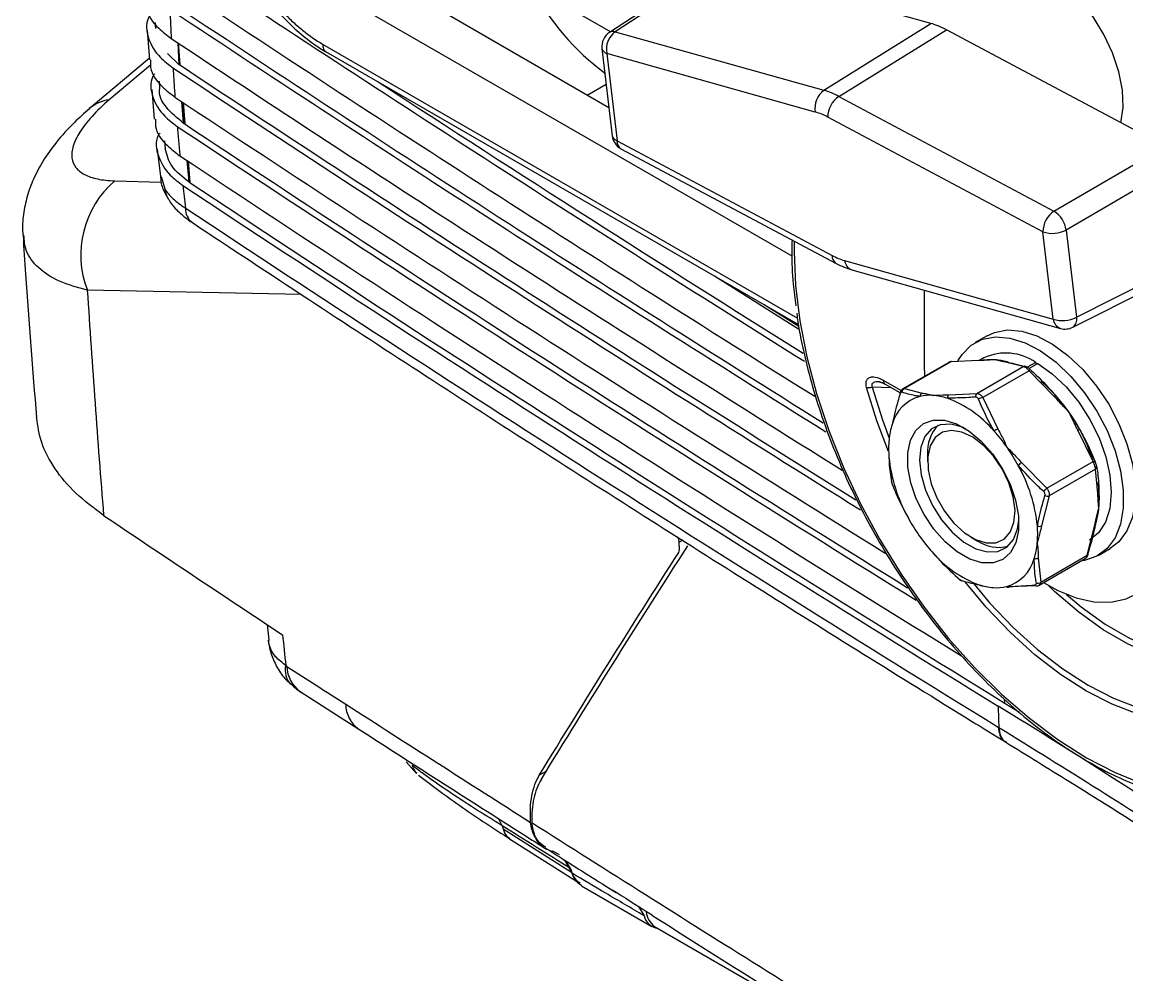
# Model space of a CAD drawing. Extents: x 14.8 to 109.8, y 1.6 to 86.6.
# Drawn here: x 15.156 to 19.086, y 65.73 to 69.121 of the extents above; entities that cross this region are included whole.
import ezdxf

# ---------------------------------------------------------------- set-up
doc = ezdxf.new("R2010")
doc.units = 0
doc.header["$MEASUREMENT"] = 0
doc.layers.add('OBJECT', color=7, linetype='CONTINUOUS')

msp = doc.modelspace()

# ---------------------------------------------------------------- linework, layer by layer
at = {"layer": 'OBJECT'}
for p, q in [((17.249, 69.086), (16.2366, 69.6704)), ((17.6349, 69.3277), (17.2666, 69.0863)), ((18.3885, 69.116), (17.6349, 69.3277)), ((17.6145, 69.3255), (17.2457, 69.0838)), ((16.2366, 69.2458), (17.8948, 68.2886)), ((17.2438, 68.8154), (16.6384, 69.1649)), ((15.6013, 69.0921), (15.6097, 68.9864)), ((18.0085, 68.8778), (18.3885, 69.116)), ((18.0616, 68.8561), (18.4444, 69.0931)), ((19.2218, 68.6784), (18.4444, 69.0931)), ((17.2666, 69.0863), (18.0085, 68.8778)), ((15.7099, 69.0474), (15.7144, 68.9703)), ((15.7112, 69.0465), (15.7158, 68.9694)), ((15.7115, 69.0463), (15.718, 68.9692)), ((16.2255, 69.0423), (17.9141, 68.0675)), ((16.2352, 69.0165), (17.9184, 68.0447)), ((17.219, 69.0266), (17.2555, 68.7161)), ((15.6092, 68.9926), (15.3951, 68.8123)), ((15.7144, 68.9703), (15.6738, 69.0093)), ((17.2362, 69.0091), (17.2727, 68.6986)), ((17.9781, 68.8007), (17.2362, 69.0091)), ((15.6136, 68.9672), (15.4663, 68.8445)), ((15.6437, 68.9099), (15.6455, 68.8828)), ((17.234, 68.899), (17.1665, 68.86)), ((15.6181, 68.8807), (15.6264, 68.7749)), ((18.0616, 68.8561), (18.827, 68.4478)), ((15.7238, 68.8384), (15.7299, 68.7614)), ((15.7252, 68.8375), (15.7313, 68.7604)), ((15.7293, 68.8349), (15.7355, 68.76)), ((18.7876, 68.3743), (18.0222, 68.7826)), ((15.6631, 68.6976), (15.6654, 68.6709)), ((17.2727, 68.6986), (18.0381, 68.2903)), ((15.6373, 68.6687), (15.6483, 68.5713)), ((17.2868, 68.6702), (18.0523, 68.2618)), ((18.827, 68.4478), (19.2218, 68.6784)), ((15.742, 68.6287), (15.7497, 68.5518)), ((15.7434, 68.6278), (15.7511, 68.5508)), ((15.7468, 68.6256), (15.7531, 68.5506)), ((19.2654, 68.6113), (18.8705, 68.3807)), ((15.4861, 68.5559), (15.6509, 68.5512)), ((15.6512, 68.5717), (15.6639, 68.5268)), ((18.8241, 68.0638), (18.7876, 68.3743)), ((18.8705, 68.3807), (18.907, 68.0702)), ((18.0822, 68.2722), (18.8241, 68.0638)), ((18.907, 68.0702), (19.3053, 68.2714)), ((18.1084, 68.2389), (18.8503, 68.0305)), ((18.8936, 68.0347), (19.2924, 68.2361)), ((16.1503, 68.1509), (15.3884, 68.1668)), ((18.366, 67.8811), (18.366, 68.1666)), ((17.7956, 68.1157), (17.9197, 68.0382)), ((18.5892, 68.0048), (18.5468, 67.9803)), ((18.4598, 67.9117), (18.2948, 67.8164)), ((18.5587, 67.9167), (18.4598, 67.9117)), ((18.5781, 67.9262), (18.5618, 67.9168)), ((18.6609, 67.9117), (18.643, 67.9153)), ((18.4527, 67.9099), (18.2891, 67.8155)), ((18.366, 67.8811), (18.3664, 67.8601)), ((18.5523, 67.7996), (18.7173, 67.8948)), ((18.7384, 67.88), (18.5734, 67.7848)), ((18.7173, 67.8948), (18.6542, 67.9105)), ((18.762, 67.9096), (18.7322, 67.8925)), ((18.8279, 67.7888), (18.7384, 67.88)), ((18.7691, 67.9056), (18.7386, 67.888)), ((18.762, 67.9096), (18.762, 67.9015)), ((18.2199, 67.8465), (18.2832, 67.81)), ((18.2262, 67.8328), (18.2792, 67.8022)), ((18.2491, 67.8195), (18.1806, 67.822)), ((18.2948, 67.8164), (18.3579, 67.8008)), ((18.4534, 67.7945), (18.5523, 67.7996)), ((18.5734, 67.7848), (18.6271, 67.6728)), ((18.966, 67.557), (18.9123, 67.669)), ((18.3773, 67.5814), (18.3773, 67.5569)), ((18.7115, 67.553), (18.8011, 67.4618)), ((18.8011, 67.4618), (18.966, 67.557)), ((18.9746, 67.5297), (18.8097, 67.4344)), ((18.9831, 67.4437), (18.9746, 67.5297)), ((18.8097, 67.4344), (18.7823, 67.3277)), ((18.9447, 67.2235), (18.972, 67.3301)), ((18.5329, 67.2875), (18.5541, 67.2753)), ((17.5066, 67.2771), (17.4938, 67.2698)), ((18.9843, 67.2225), (19.0267, 67.247)), ((18.7712, 67.2142), (18.7797, 67.1282)), ((18.7743, 67.1174), (18.9379, 67.2119)), ((18.7797, 67.1282), (18.9447, 67.2235)), ((18.5661, 67.1157), (18.584, 67.1121)), ((18.7609, 67.1153), (18.6683, 67.1106)), ((16.0285, 66.9768), (16.034, 66.9218)), ((16.1457, 66.7385), (16.354, 66.6046)), ((18.65, 66.6989), (18.7042, 66.6648)), ((18.6504, 66.7115), (18.6507, 66.6993)), ((18.6548, 66.5595), (18.6568, 66.5582)), ((16.5232, 66.4886), (16.5595, 66.4475)), ((16.997, 66.4422), (17.0225, 66.457)), ((16.8643, 66.2613), (16.851, 66.2868)), ((16.8643, 66.2613), (16.8674, 66.2495)), ((16.8674, 66.2495), (17.1112, 66.0963)), ((16.9702, 66.2478), (16.9697, 66.2475)), ((16.8907, 66.2148), (17.1319, 66.0614)), ((17.068, 66.158), (17.0439, 66.1706)), ((17.1128, 66.0918), (17.086, 66.1392)), ((17.1069, 66.1093), (17.0908, 66.1362)), ((17.1463, 66.0474), (17.3966, 65.9029)), ((17.2558, 66.0333), (17.2701, 66.0242)), ((17.3495, 65.9738), (17.3689, 65.9408)), ((17.3838, 65.952), (17.3976, 65.9436)), ((17.4065, 65.9029), (18.0785, 65.515))]:
    msp.add_line(p, q, dxfattribs=at)
at = {"layer": 'OBJECT', "flags": 128}
for points in [[(19.065, 68.762), (19.0728, 68.8167), (19.0704, 68.8781), (19.0579, 68.9436), (19.0358, 69.0107), (19.0049, 69.0768), (18.9665, 69.1394), (18.922, 69.1961), (18.8731, 69.2447), (18.8217, 69.2833), (18.7698, 69.3105)], [(17.9034, 68.3412), (17.9029, 68.3035), (17.9079, 68.183), (17.9228, 68.0578), (17.9476, 67.9293), (17.982, 67.7985), (18.0256, 67.6669), (18.078, 67.5356), (18.1388, 67.4059), (18.2073, 67.279), (18.2829, 67.1563), (18.3648, 67.0388), (18.4523, 66.9278), (18.5445, 66.8242), (18.6406, 66.729), (18.7395, 66.6433), (18.8404, 66.5678), (18.9423, 66.5032), (19.0442, 66.4501), (19.1451, 66.4092)], [(17.6197, 68.2172), (17.8674, 68.0614), (17.9182, 68.0296)], [(18.4854, 67.9148), (18.5, 67.938), (18.5326, 67.971), (18.5727, 67.9921), (18.6189, 68.0006), (18.6699, 67.9964), (18.724, 67.9794), (18.7794, 67.9503), (18.8344, 67.91), (18.8871, 67.8597), (18.936, 67.8012), (18.9793, 67.7362), (19.0158, 67.6669), (19.0443, 67.5955), (19.0638, 67.5243), (19.0737, 67.4556), (19.0737, 67.3915), (19.0638, 67.3342), (19.0443, 67.2855), (19.0158, 67.247), (18.9793, 67.2198), (18.936, 67.2049), (18.9225, 67.203)], [(18.5892, 68.0048), (18.6151, 68.0166), (18.6614, 68.0251), (18.7124, 68.0209), (18.7664, 68.0039), (18.8218, 67.9748), (18.8768, 67.9345), (18.9296, 67.8842), (18.9784, 67.8257), (19.0218, 67.7607), (19.0582, 67.6914), (19.0867, 67.62), (19.1062, 67.5488), (19.1161, 67.4801), (19.1161, 67.416), (19.1062, 67.3587), (19.0867, 67.31), (19.0582, 67.2715), (19.0267, 67.247)], [(18.7691, 67.9056), (18.8205, 67.8692), (18.8699, 67.8227), (18.9152, 67.7678), (18.9549, 67.7065), (18.9874, 67.6412), (19.0114, 67.5743), (19.026, 67.5086), (19.0307, 67.4463), (19.0253, 67.39), (19.01, 67.3417), (18.9854, 67.3033), (18.953, 67.2767)], [(18.2389, 67.5924), (18.1971, 67.7017), (18.1603, 67.8205)], [(18.1806, 67.822), (18.2167, 67.7054), (18.2408, 67.64)], [(18.8279, 67.7888), (18.8291, 67.7897), (18.8302, 67.7905), (18.8311, 67.7912), (18.8319, 67.7917), (18.8325, 67.7921), (18.8329, 67.7922), (18.8331, 67.7923), (18.8331, 67.7921)], [(18.4829, 67.2352), (18.4396, 67.2713), (18.3996, 67.3163), (18.3647, 67.3681), (18.3369, 67.4241), (18.3174, 67.4813), (18.3073, 67.537), (18.307, 67.5883), (18.3167, 67.6328), (18.3357, 67.668), (18.3631, 67.6924), (18.3976, 67.7046), (18.4374, 67.7041), (18.4806, 67.6909), (18.5249, 67.6656), (18.5682, 67.6295), (18.6083, 67.5844), (18.6431, 67.5327), (18.6709, 67.4767), (18.6904, 67.4195), (18.7005, 67.3638), (18.7008, 67.3125), (18.6912, 67.268), (18.6722, 67.2328), (18.6447, 67.2084), (18.6102, 67.1961), (18.5704, 67.1967), (18.5272, 67.2099), (18.4829, 67.2352)], [(18.5148, 67.6724), (18.5013, 67.6787), (18.4601, 67.69), (18.4226, 67.6881), (18.3911, 67.6731), (18.3674, 67.6459), (18.3529, 67.6081), (18.3484, 67.5617), (18.3541, 67.5097), (18.3698, 67.4548), (18.3945, 67.4005), (18.4268, 67.3497), (18.4648, 67.3056), (18.5064, 67.2705)], [(18.6429, 67.5307), (18.6121, 67.576), (18.5763, 67.6146), (18.5378, 67.6439), (18.499, 67.662), (18.4623, 67.668), (18.43, 67.6613), (18.4042, 67.6424), (18.3865, 67.6125), (18.378, 67.5734), (18.3793, 67.5277), (18.3901, 67.4782), (18.41, 67.428), (18.4376, 67.3802), (18.4711, 67.3379), (18.5086, 67.3038), (18.5475, 67.2798), (18.5856, 67.2677), (18.6203, 67.2681), (18.6496, 67.281), (18.6715, 67.3056), (18.6847, 67.3403), (18.6884, 67.383), (18.6823, 67.431), (18.6668, 67.4813), (18.6429, 67.5307)], [(18.9192, 67.6699), (18.9191, 67.6702), (18.9187, 67.6704), (18.9181, 67.6705), (18.9173, 67.6705), (18.9163, 67.6703), (18.9151, 67.67), (18.9138, 67.6695), (18.9123, 67.669)], [(18.966, 67.557), (18.9677, 67.5573), (18.9692, 67.5575), (18.9706, 67.5575), (18.9717, 67.5574), (18.9726, 67.5572), (18.9733, 67.5569), (18.9736, 67.5564), (18.9738, 67.5558)], [(18.2482, 67.4875), (18.2483, 67.487), (18.2489, 67.4854)], [(18.7899, 67.1264), (18.841, 67.0979), (18.9063, 67.0716), (18.9694, 67.0577), (19.0289, 67.0564), (19.0835, 67.0679), (19.1319, 67.0918), (19.1731, 67.1276), (19.2061, 67.1746), (19.2303, 67.2317), (19.245, 67.2976), (19.2499, 67.3708)], [(18.5064, 67.2705), (18.549, 67.2466), (18.5902, 67.2353), (18.6276, 67.2372), (18.6591, 67.2521), (18.6828, 67.2794), (18.6974, 67.3172), (18.7016, 67.3489)], [(18.485, 67.1426), (18.4848, 67.1425), (18.4848, 67.1425)], [(19.7243, 66.9177), (19.6876, 66.8413), (19.6418, 66.7754), (19.5874, 66.7209), (19.5251, 66.6783), (19.4558, 66.6483), (19.3802, 66.6312), (19.2992, 66.6272), (19.2139, 66.6363), (19.1252, 66.6584), (19.0343, 66.6933), (18.9423, 66.7405), (18.8503, 66.7995), (18.7594, 66.8696), (18.6708, 66.9498), (18.5854, 67.0392), (18.511, 67.1284)], [(18.5427, 67.1201), (18.5981, 67.0547), (18.6819, 66.9669), (18.7689, 66.8882), (18.8582, 66.8194), (18.9485, 66.7615), (19.0389, 66.7151), (19.1281, 66.6808), (19.2152, 66.6591), (19.299, 66.6501), (19.3785, 66.6541), (19.4528, 66.6709), (19.5209, 66.7004), (19.582, 66.7421), (19.6354, 66.7957), (19.6804, 66.8604), (19.7165, 66.9354)], [(19.6752, 66.9932), (19.668, 66.9828), (19.6188, 66.9268), (19.561, 66.8833), (19.4956, 66.853), (19.4234, 66.8362), (19.3456, 66.8333), (19.2634, 66.8443), (19.1779, 66.869), (19.0905, 66.9071), (19.0024, 66.958), (18.9149, 67.0209), (18.8294, 67.0949), (18.8077, 67.1157)], [(18.8705, 67.0846), (18.9239, 67.0399), (19.0095, 66.9783), (19.0958, 66.9285), (19.1814, 66.8912), (19.2651, 66.867), (19.3456, 66.8563), (19.4218, 66.8591), (19.4924, 66.8755), (19.5565, 66.9052), (19.6131, 66.9478), (19.6613, 67.0027), (19.6621, 67.0038)], [(18.6289, 66.6121), (18.6289, 66.6121), (18.6309, 66.6109)]]:
    msp.add_lwpolyline(points, dxfattribs=at)
at = {"layer": 'OBJECT'}
for centre, radius, start, end in [((70.2865, 151.5872), 98.6987, 236.405432, 237.969655), ((70.4348, 151.7148), 98.9718, 236.40935, 237.991824), ((17.7238, 69.6209), 0.8414, 206.3789, 234.2359), ((70.4501, 151.6126), 98.9575, 236.411701, 237.996891), ((70.3176, 151.4298), 98.7539, 236.409756, 238.020537), ((18.3108, 68.8465), 0.2805, 61.5689, 73.923), ((70.4767, 151.5732), 99.0452, 236.414707, 238.056414), ((17.2786, 69.0336), 0.06, 123.2454, 186.7019), ((17.3121, 69.0238), 0.0773, 126.0529, 190.926), ((17.2588, 69.0623), 0.0252, 72.1094, 121.4188), ((17.2424, 69.0324), 0.024, 193.8271, 255.094), ((70.3681, 151.3002), 98.8413, 236.415948, 238.101491), ((70.4969, 151.4777), 99.0383, 236.417953, 238.073395), ((70.7782, 152.3363), 99.5729, 236.915298, 237.947173), ((18.054, 68.8153), 0.0773, 126.0532, 190.9257), ((17.9348, 68.6219), 0.2663, 61.5681, 73.9236), ((18.112, 68.7818), 0.0898, 124.1832, 179.4977), ((15.4859, 68.7056), 0.1403, 98.0386, 130.226), ((70.5379, 151.4595), 99.1508, 236.421939, 238.157159), ((17.9168, 68.5878), 0.2215, 61.5689, 73.923), ((70.5807, 151.4206), 99.2246, 236.426306, 238.229283), ((70.5697, 151.3808), 99.1634, 236.426163, 238.193903), ((17.3151, 68.7231), 0.06, 186.7019, 241.9195), ((17.2789, 68.7219), 0.024, 193.8282, 255.0932), ((17.3031, 68.696), 0.0306, 175.189, 237.8152), ((70.6422, 151.4101), 99.3319, 236.431274, 238.334904), ((15.7122, 68.2923), 0.3472, 130.6271, 201.1891), ((70.7024, 151.3741), 99.3949, 236.436643, 238.419707), ((70.6945, 151.385), 99.4216, 236.436602, 238.419704), ((15.7992, 68.457), 0.0622, 177.7453, 233.489), ((70.6973, 151.3086), 99.4214, 236.4406, 238.418286), ((18.8774, 68.3735), 0.0898, 124.1831, 179.4976), ((18.7729, 68.365), 0.0989, 9.1767, 56.8699), ((18.8214, 68.4757), 0.1069, 251.5725, 297.3497), ((18.0686, 68.2877), 0.0306, 175.1893, 237.815), ((18.1435, 68.485), 0.2215, 241.5685, 253.9234), ((18.1226, 68.2771), 0.0407, 186.8909, 249.5433), ((18.8579, 68.1652), 0.1069, 251.5726, 297.3498), ((18.8744, 68.0623), 0.0336, 304.8959, 13.6893), ((18.8646, 68.0687), 0.0407, 186.8912, 249.5427), ((18.8665, 68.0883), 0.06, 254.308, 296.7913), ((18.4633, 67.9074), 0.00555, 94.6654, 129.8893), ((18.6063, 67.7544), 0.1649, 74.8492, 102.9888), ((18.6555, 67.7568), 0.1862, 55.1319, 114.5848), ((18.6024, 67.7249), 0.1945, 78.1864, 86.1024), ((18.6593, 67.901), 0.0108, 81.2495, 117.9732), ((18.6591, 67.901), 0.0107, 45.891, 80.4244), ((18.7225, 67.8834), 0.0125, 71.984, 114.6793), ((18.7216, 67.8972), 0.024, 314.3396, 329.0628), ((18.2347, 67.8449), 0.0148, 173.7678, 234.9197), ((18.3778, 67.3767), 0.616, 17.029, 48.9915), ((18.1663, 67.8787), 0.0585, 264.1659, 284.19), ((18.2828, 67.7999), 0.00439, 167.7436, 217.9247), ((18.3017, 67.8019), 0.0161, 115.3688, 173.9024), ((18.3658, 67.7869), 0.016, 119.7141, 174.0693), ((18.4631, 67.7822), 0.0157, 128.1353, 179.8881), ((18.5642, 67.7883), 0.0164, 136.3781, 186.4612), ((18.3872, 67.6529), 0.1407, 105.3627, 165.0129), ((18.3854, 67.6402), 0.1525, 85.8526, 103.4599), ((18.3813, 67.5837), 0.2093, 71.5805, 85.8338), ((18.3059, 67.4032), 0.4046, 40.4342, 69.536), ((18.5842, 67.7364), 0.0496, 102.5363, 120.9757), ((18.3829, 67.3851), 0.6069, 35.114, 42.116), ((18.3509, 67.3621), 0.6463, 28.4383, 35.1524), ((18.4914, 67.6121), 0.2522, 162.1871, 174.7709), ((18.5082, 67.593), 0.1313, 134.8926, 185.0578), ((18.6548, 67.607), 0.0714, 112.7749, 124.9144), ((18.1637, 67.2586), 0.6069, 35.114, 42.116), ((18.5892, 67.6027), 0.3504, 174.6908, 184.7927), ((18.1317, 67.2356), 0.6463, 28.4383, 35.1524), ((18.7936, 67.6287), 0.5564, 185.707, 209.1798), ((18.8543, 67.3725), 0.2302, 128.3401, 132.0933), ((18.2142, 67.272), 0.5564, 5.7071, 29.1798), ((18.9682, 67.5382), 0.0107, 306.7069, 9.1358), ((18.6763, 67.4272), 0.3124, 343.4411, 10.2096), ((18.4959, 67.7262), 0.4038, 316.8349, 319.0866), ((18.9789, 67.4512), 0.0086, 299.4591, 18.634), ((18.6379, 67.4246), 0.3504, 354.6908, 4.7926), ((18.8049, 67.4592), 0.0253, 246.4827, 280.8773), ((68.9307, 146.7904), 95.7544, 236.043753, 236.501994), ((18.7356, 67.4152), 0.2522, 342.1875, 354.7705), ((18.8761, 67.6652), 0.6463, 208.4383, 215.1524), ((18.4187, 67.2981), 0.3504, 354.6908, 4.7926), ((18.7745, 67.3482), 0.0219, 252.1891, 290.7774), ((18.9704, 67.3357), 0.0058, 286.1729, 23.8121), ((18.8441, 67.6422), 0.6069, 215.114, 222.1159), ((18.6295, 67.3828), 0.1313, 234.936, 285.1027), ((18.5164, 67.2887), 0.2522, 342.1875, 354.7705), ((18.7019, 67.4976), 0.4046, 220.4342, 249.536), ((18.6206, 67.2479), 0.1407, 285.3626, 345.0129), ((18.7606, 67.2308), 0.0197, 258.1826, 302.5972), ((18.944, 67.2283), 0.00485, 278.379, 338.4256), ((18.9442, 67.2274), 0.00438, 347.3182, 37.9545), ((18.5045, 67.1434), 0.012, 223.8205, 251.7182), ((18.7678, 67.1427), 0.0188, 259.3045, 309.3935), ((18.6266, 67.3171), 0.2093, 251.5802, 265.834), ((18.5679, 67.1263), 0.0107, 225.901, 260.4177), ((18.6224, 67.2606), 0.1525, 265.8525, 283.46), ((18.664, 67.1172), 0.00787, 219.2289, 303.153), ((18.7642, 67.1217), 0.00726, 211.136, 269.9048), ((16.1654, 66.8142), 0.0732, 166.4344, 222.5897), ((16.2096, 66.8292), 0.111, 180.6357, 234.8746), ((16.418, 66.6945), 0.1104, 180.4554, 234.4307), ((17.4465, 65.9606), 0.0701, 185.3231, 235.2844), ((17.4255, 65.9536), 0.058, 192.6758, 263.1849)]:
    msp.add_arc(centre, radius, start, end, dxfattribs=at)
msp.add_ellipse((30.4203, 58.847), major_axis=(-12.7671, 15.7646), ratio=0.393985, start_param=0.807593, end_param=0.808467, dxfattribs=at)
for points, knots in [([(15.9719, 69.9823), (15.9595, 69.9737), (15.9323, 69.9549), (15.8991, 69.9144), (15.8716, 69.8641), (15.8529, 69.8058), (15.8428, 69.7405), (15.8422, 69.6691), (15.8507, 69.5939), (15.8684, 69.5163), (15.8944, 69.4384), (15.9284, 69.3616), (15.9693, 69.2875), (16.0166, 69.2176), (16.0691, 69.1532), (16.1261, 69.0957), (16.1811, 69.051), (16.2196, 69.0254), (16.2364, 69.0158), (16.2378, 69.015)], [0, 0, 0, 0, 0.050295, 0.109735, 0.17046, 0.232192, 0.296337, 0.360946, 0.426529, 0.491248, 0.556364, 0.621104, 0.685643, 0.750552, 0.815225, 0.880459, 0.945563, 0.995333, 1, 1, 1, 1]), ([(16.2265, 69.8862), (16.2024, 69.9001), (16.1782, 69.9113), (16.1314, 69.9275), (16.1086, 69.9326), (16.0754, 69.9359), (16.0644, 69.9363), (16.0432, 69.9354), (16.033, 69.9342), (16.0033, 69.9284), (15.9848, 69.9216), (15.9507, 69.9019), (15.9356, 69.8893), (15.9157, 69.8665), (15.9095, 69.8583), (15.8982, 69.8404), (15.893, 69.8307), (15.8792, 69.8004), (15.8723, 69.7781), (15.8652, 69.7416), (15.8634, 69.7288), (15.861, 69.7025), (15.8604, 69.6891), (15.8604, 69.6478), (15.8626, 69.6191), (15.8696, 69.5742), (15.8725, 69.5589), (15.8795, 69.5285), (15.8875, 69.498), (15.8976, 69.4672), (15.9089, 69.4363), (15.9151, 69.4207), (15.9351, 69.3745), (15.9502, 69.3445), (15.9755, 69.3007), (15.9843, 69.2863), (16.0029, 69.2579), (16.0126, 69.244), (16.0424, 69.2038), (16.0634, 69.1787), (16.0966, 69.1436), (16.108, 69.1323), (16.131, 69.111), (16.1426, 69.101), (16.1776, 69.0727), (16.2014, 69.0563), (16.2255, 69.0423)], [0, 0, 0, 0, 0.0625, 0.0625, 0.125, 0.125, 0.15625, 0.15625, 0.1875, 0.1875, 0.25, 0.25, 0.3125, 0.3125, 0.34375, 0.34375, 0.375, 0.375, 0.4375, 0.4375, 0.46875, 0.46875, 0.5, 0.5, 0.5625, 0.5625, 0.59375, 0.59375, 0.625, 0.65625, 0.65625, 0.6875, 0.6875, 0.75, 0.75, 0.78125, 0.78125, 0.8125, 0.8125, 0.875, 0.875, 0.90625, 0.90625, 0.9375, 0.9375, 1, 1, 1, 1]), ([(15.6003, 69.1976), (15.5996, 69.1874), (15.5974, 69.1529), (15.6309, 69.1051), (15.6716, 69.074), (15.687, 69.0622)], [0, 0, 0, 0, 0.206728, 0.69878, 1, 1, 1, 1]), ([(15.6129, 69.1471), (15.6104, 69.1432), (15.5934, 69.1167), (15.6022, 69.062), (15.6358, 69.001), (15.6773, 68.9699), (15.6931, 68.958)], [0, 0, 0, 0, 0.060299, 0.419665, 0.779347, 1, 1, 1, 1]), ([(15.682, 69.1663), (15.6828, 69.1489), (15.6843, 69.1143), (15.6861, 69.0796), (15.687, 69.0622)], [0, 0, 0, 0, 0.500021, 1, 1, 1, 1]), ([(15.6299, 69.1195), (15.63, 69.1141), (15.6303, 69.107), (15.6308, 69.1), (15.631, 69.0984)], [0, 0, 0, 0, 0.7750782, 1, 1, 1, 1]), ([(16.2255, 69.0423), (16.2262, 69.0366), (16.2276, 69.0251), (16.2332, 69.0161), (16.2378, 69.0151), (16.238, 69.015)], [0, 0, 0, 0, 0.488955, 0.977909, 1, 1, 1, 1]), ([(15.6135, 68.9866), (15.6129, 68.9773), (15.6108, 68.9436), (15.6441, 68.8966), (15.6848, 68.8655), (15.7003, 68.8536)], [0, 0, 0, 0, 0.192669, 0.692562, 1, 1, 1, 1]), ([(15.6273, 68.9366), (15.6252, 68.9333), (15.6086, 68.9073), (15.6176, 68.8532), (15.6511, 68.7922), (15.6927, 68.761), (15.7086, 68.7491)], [0, 0, 0, 0, 0.05242, 0.414253, 0.776541, 1, 1, 1, 1]), ([(15.6931, 68.958), (15.6943, 68.9406), (15.6965, 68.9059), (15.699, 68.8711), (15.7003, 68.8537)], [0, 0, 0, 0, 0.500007, 1, 1, 1, 1]), ([(15.7299, 68.7614), (15.7083, 68.7793), (15.6652, 68.8151), (15.641, 68.8603), (15.6458, 68.8824), (15.6458, 68.8828)], [0, 0, 0, 0, 0.495658, 0.9906, 1, 1, 1, 1]), ([(15.4663, 68.8445), (15.443, 68.8242), (15.4227, 68.8044), (15.3964, 68.7755), (15.3884, 68.766), (15.3739, 68.7473), (15.3676, 68.7383), (15.3509, 68.712), (15.3431, 68.6955), (15.336, 68.6725), (15.3345, 68.665), (15.3329, 68.6508), (15.333, 68.644), (15.3354, 68.6249), (15.3401, 68.6136), (15.3514, 68.5988), (15.3558, 68.5942), (15.3662, 68.5858), (15.3722, 68.5819), (15.3918, 68.5715), (15.4074, 68.5662), (15.4433, 68.5587), (15.4635, 68.5565), (15.4861, 68.5559)], [0, 0, 0, 0, 0.125, 0.125, 0.1875, 0.1875, 0.25, 0.25, 0.375, 0.375, 0.4375, 0.4375, 0.5, 0.5, 0.625, 0.625, 0.6875, 0.6875, 0.75, 0.75, 0.875, 0.875, 1, 1, 1, 1]), ([(15.3957, 68.8122), (15.3772, 68.7958), (15.3342, 68.7577), (15.2794, 68.6968), (15.2314, 68.63), (15.197, 68.5656), (15.1732, 68.5019), (15.1605, 68.4372), (15.1561, 68.3899), (15.1595, 68.365), (15.1599, 68.362)], [0, 0, 0, 0, 0.135082, 0.314978, 0.476262, 0.618902, 0.74608, 0.865952, 0.983751, 1, 1, 1, 1]), ([(15.631, 68.7751), (15.6305, 68.7666), (15.6286, 68.7337), (15.6616, 68.6875), (15.7024, 68.6563), (15.7179, 68.6444)], [0, 0, 0, 0, 0.17909, 0.686187, 1, 1, 1, 1]), ([(15.7086, 68.7491), (15.7101, 68.7317), (15.713, 68.6968), (15.7163, 68.6618), (15.7179, 68.6444)], [0, 0, 0, 0, 0.499993, 1, 1, 1, 1]), ([(15.646, 68.7254), (15.6442, 68.7227), (15.6281, 68.6972), (15.6374, 68.6437), (15.6707, 68.5827), (15.7124, 68.5514), (15.7284, 68.5395)], [0, 0, 0, 0, 0.04435, 0.408562, 0.773391, 1, 1, 1, 1]), ([(15.7497, 68.5518), (15.7267, 68.5697), (15.6811, 68.6054), (15.6708, 68.6493), (15.6656, 68.6711)], [0, 0, 0, 0, 0.503783, 1, 1, 1, 1]), ([(15.6487, 68.5716), (15.6491, 68.5651), (15.6504, 68.5439), (15.6596, 68.5188), (15.6701, 68.5028), (15.6727, 68.4987)], [0, 0, 0, 0, 0.247639, 0.811449, 1, 1, 1, 1]), ([(15.6639, 68.5268), (15.6716, 68.5149), (15.6817, 68.5031), (15.7061, 68.4806), (15.7205, 68.4698), (15.7371, 68.4594)], [0, 0, 0, 0, 0.5, 0.5, 1, 1, 1, 1]), ([(15.6639, 68.5268), (15.6658, 68.5155), (15.6681, 68.5016), (15.6769, 68.4913), (15.6785, 68.4894)], [0, 0, 0, 0, 0.810285, 1, 1, 1, 1]), ([(15.7284, 68.5395), (15.7298, 68.5261), (15.7326, 68.4995), (15.7356, 68.4728), (15.7371, 68.4594)], [0, 0, 0, 0, 0.499985, 1, 1, 1, 1]), ([(15.6783, 68.4892), (15.68, 68.4862), (15.6892, 68.4696), (15.7147, 68.4438), (15.7417, 68.4203), (15.7597, 68.4088), (15.7624, 68.4071)], [0, 0, 0, 0, 0.089887, 0.483183, 0.923113, 1, 1, 1, 1]), ([(15.7622, 68.407), (15.8996, 68.3161), (16.2982, 68.0525), (16.965, 67.6198), (17.7515, 67.1196), (18.3169, 66.7672), (18.6144, 66.5841), (18.6545, 66.5594)], [0, 0, 0, 0, 0.145345, 0.421469, 0.697594, 0.959188, 1, 1, 1, 1]), ([(15.1598, 68.3614), (15.1627, 68.3153), (15.1764, 68.0977), (15.1938, 67.8833), (15.2076, 67.7142)], [0, 0, 0, 0, 0.211684, 1, 1, 1, 1]), ([(15.3884, 68.1668), (15.3538, 68.1763), (15.2835, 68.1957), (15.2116, 68.2447), (15.1674, 68.2999), (15.1643, 68.3439), (15.163, 68.3623)], [0, 0, 0, 0, 0.26421, 0.536346, 0.805789, 1, 1, 1, 1]), ([(17.8955, 68.3455), (17.8949, 68.3314), (17.8929, 68.2807), (17.897, 68.2024), (17.9055, 68.1368), (17.9088, 68.1112)], [0, 0, 0, 0, 0.189031, 0.682741, 1, 1, 1, 1]), ([(18.0523, 68.2618), (18.0615, 68.2571), (18.0801, 68.2478), (18.099, 68.2419), (18.1084, 68.2389)], [0, 0, 0, 0, 0.500045, 1, 1, 1, 1]), ([(17.912, 68.085), (17.9126, 68.0796), (17.9178, 68.0344), (17.9361, 67.9467), (17.967, 67.8228), (18.007, 67.6978), (18.0546, 67.5731), (18.1098, 67.4495), (18.172, 67.3281), (18.2408, 67.2099), (18.3155, 67.0959), (18.3955, 66.987), (18.4802, 66.8841), (18.569, 66.788), (18.661, 66.6996), (18.7556, 66.6195), (18.8519, 66.5486), (18.9494, 66.4872), (19.047, 66.4361), (19.1442, 66.3956), (19.2399, 66.3666), (19.3228, 66.3495), (19.3723, 66.347), (19.3917, 66.3461)], [0, 0, 0, 0, 0.006969, 0.057529, 0.108069, 0.15859, 0.209095, 0.259588, 0.310073, 0.360555, 0.411039, 0.461529, 0.512028, 0.562543, 0.613079, 0.663639, 0.714226, 0.764843, 0.815486, 0.866146, 0.916795, 0.967391, 1, 1, 1, 1]), ([(18.4598, 67.9117), (18.4575, 67.9116), (18.4548, 67.9114), (18.4531, 67.91), (18.4528, 67.9097)], [0, 0, 0, 0, 0.816405, 1, 1, 1, 1]), ([(18.4629, 67.9125), (18.4606, 67.9125), (18.457, 67.9123), (18.454, 67.9104), (18.4529, 67.9096)], [0, 0, 0, 0, 0.640496, 1, 1, 1, 1]), ([(18.6157, 67.9189), (18.6155, 67.9189), (18.6038, 67.9183), (18.5844, 67.9172), (18.5661, 67.9169), (18.5587, 67.9167)], [0, 0, 0, 0, 0.010036, 0.599892, 1, 1, 1, 1]), ([(18.6542, 67.9105), (18.6488, 67.9115), (18.6353, 67.9139), (18.6232, 67.917), (18.6158, 67.9189), (18.6157, 67.9189)], [0, 0, 0, 0, 0.400105, 0.989961, 1, 1, 1, 1]), ([(18.6666, 67.9087), (18.6721, 67.9078), (18.6919, 67.9044), (18.7081, 67.8992), (18.7198, 67.8955)], [0, 0, 0, 0, 0.282435, 1, 1, 1, 1]), ([(18.7384, 67.88), (18.7363, 67.8822), (18.7321, 67.8866), (18.7256, 67.8915), (18.7206, 67.894), (18.7181, 67.8946), (18.7173, 67.8948)], [0, 0, 0, 0, 0.286983, 0.578773, 0.858874, 1, 1, 1, 1]), ([(18.7422, 67.8848), (18.7411, 67.8858), (18.7379, 67.8887), (18.7327, 67.8927), (18.7285, 67.8943), (18.7263, 67.8951)], [0, 0, 0, 0, 0.214795, 0.60628, 1, 1, 1, 1]), ([(18.742, 67.8848), (18.7494, 67.878), (18.7814, 67.8488), (18.8106, 67.8167), (18.8331, 67.7921)], [0, 0, 0, 0, 0.230777, 1, 1, 1, 1]), ([(18.1603, 67.8205), (18.1596, 67.8238), (18.1578, 67.8318), (18.1589, 67.8429), (18.1643, 67.8524), (18.1749, 67.8584), (18.1937, 67.859), (18.21, 67.8513), (18.2199, 67.8465)], [0, 0, 0, 0, 0.083132, 0.202862, 0.321967, 0.474086, 0.679174, 1, 1, 1, 1]), ([(18.2062, 67.8401), (18.2022, 67.8403), (18.1943, 67.8406), (18.1858, 67.8384), (18.1814, 67.8353), (18.1794, 67.8327), (18.1785, 67.83), (18.1786, 67.8262), (18.1798, 67.8236), (18.1806, 67.822)], [0, 0, 0, 0, 0.284525, 0.548724, 0.662007, 0.726326, 0.818297, 0.88585, 1, 1, 1, 1]), ([(18.2054, 67.8404), (18.2065, 67.8403), (18.2095, 67.8401), (18.2175, 67.8377), (18.2239, 67.8337), (18.2263, 67.8323)], [0, 0, 0, 0, 0.2824644, 0.7388915, 1, 1, 1, 1]), ([(18.2793, 67.7972), (18.2767, 67.7887), (18.2654, 67.7521), (18.2574, 67.7166), (18.2513, 67.6893)], [0, 0, 0, 0, 0.230777, 1, 1, 1, 1]), ([(18.289, 67.8154), (18.2873, 67.8142), (18.284, 67.8117), (18.2806, 67.8067), (18.2793, 67.8027), (18.2787, 67.8008)], [0, 0, 0, 0, 0.325289, 0.673778, 1, 1, 1, 1]), ([(18.2857, 67.8036), (18.2854, 67.8037), (18.2844, 67.8039), (18.2827, 67.8032), (18.2807, 67.8009), (18.2798, 67.7984), (18.2793, 67.7972)], [0, 0, 0, 0, 0.142526, 0.4219, 0.711623, 1, 1, 1, 1]), ([(18.3499, 67.7886), (18.3444, 67.7895), (18.3205, 67.7933), (18.3008, 67.7991), (18.2857, 67.8036)], [0, 0, 0, 0, 0.230783, 1, 1, 1, 1]), ([(18.2891, 67.8152), (18.2902, 67.8158), (18.292, 67.8168), (18.294, 67.8165), (18.2948, 67.8164)], [0, 0, 0, 0, 0.606261, 1, 1, 1, 1]), ([(18.3579, 67.8008), (18.3633, 67.7998), (18.3768, 67.7974), (18.389, 67.7942), (18.3963, 67.7924), (18.3965, 67.7924)], [0, 0, 0, 0, 0.4001072, 0.9899635, 1, 1, 1, 1]), ([(18.3965, 67.7924), (18.3967, 67.7924), (18.4083, 67.793), (18.4278, 67.794), (18.446, 67.7944), (18.4534, 67.7945)], [0, 0, 0, 0, 0.0100396, 0.5998959, 1, 1, 1, 1]), ([(18.5523, 67.7996), (18.5546, 67.7994), (18.5592, 67.7989), (18.5658, 67.7948), (18.5705, 67.7898), (18.5727, 67.7861), (18.5734, 67.7848)], [0, 0, 0, 0, 0.286989, 0.578774, 0.858873, 1, 1, 1, 1]), ([(18.5479, 67.7864), (18.5398, 67.7859), (18.5047, 67.7833), (18.4723, 67.7827), (18.4474, 67.7822)], [0, 0, 0, 0, 0.230777, 1, 1, 1, 1]), ([(18.5587, 67.7789), (18.5584, 67.7796), (18.5574, 67.7815), (18.5552, 67.7842), (18.5517, 67.7863), (18.5492, 67.7864), (18.5479, 67.7864)], [0, 0, 0, 0, 0.1425394, 0.421897, 0.7116308, 1, 1, 1, 1]), ([(18.6139, 67.6656), (18.6091, 67.6741), (18.5882, 67.7111), (18.5715, 67.7494), (18.5587, 67.7789)], [0, 0, 0, 0, 0.230785, 1, 1, 1, 1]), ([(18.8793, 67.7342), (18.8792, 67.7344), (18.8686, 67.7451), (18.851, 67.7628), (18.8346, 67.7813), (18.8279, 67.7888)], [0, 0, 0, 0, 0.010035, 0.599894, 1, 1, 1, 1]), ([(18.9123, 67.669), (18.9077, 67.6776), (18.896, 67.6989), (18.8857, 67.7208), (18.8794, 67.734), (18.8793, 67.7342)], [0, 0, 0, 0, 0.400106, 0.989961, 1, 1, 1, 1]), ([(15.4462, 67.3655), (15.4118, 67.3912), (15.343, 67.4424), (15.2701, 67.5305), (15.2215, 67.6217), (15.2123, 67.6842), (15.2079, 67.7143)], [0, 0, 0, 0, 0.25433, 0.508657, 0.762984, 1, 1, 1, 1]), ([(18.6271, 67.6728), (18.6318, 67.6642), (18.6434, 67.643), (18.6537, 67.621), (18.66, 67.6079), (18.6601, 67.6076)], [0, 0, 0, 0, 0.4001048, 0.9899638, 1, 1, 1, 1]), ([(18.9192, 67.6699), (18.924, 67.6613), (18.9447, 67.6241), (18.9611, 67.5855), (18.9738, 67.5558)], [0, 0, 0, 0, 0.2307835, 1, 1, 1, 1]), ([(18.6601, 67.6076), (18.6603, 67.6075), (18.6708, 67.5968), (18.6885, 67.579), (18.7049, 67.5605), (18.7115, 67.553)], [0, 0, 0, 0, 0.0100399, 0.5998958, 1, 1, 1, 1]), ([(18.24, 67.5734), (18.2401, 67.5663), (18.2409, 67.5353), (18.2454, 67.5071), (18.2489, 67.4854)], [0, 0, 0, 0, 0.230785, 1, 1, 1, 1]), ([(18.7904, 67.45), (18.7831, 67.4568), (18.7514, 67.4863), (18.7223, 67.5185), (18.7, 67.5433)], [0, 0, 0, 0, 0.230777, 1, 1, 1, 1]), ([(18.9746, 67.5297), (18.9744, 67.5319), (18.974, 67.5366), (18.9716, 67.5449), (18.9687, 67.5519), (18.9667, 67.5557), (18.966, 67.557)], [0, 0, 0, 0, 0.286985, 0.578771, 0.85887, 1, 1, 1, 1]), ([(18.9787, 67.5399), (18.9785, 67.5411), (18.978, 67.544), (18.9762, 67.5496), (18.9745, 67.5546), (18.9735, 67.5568), (18.9733, 67.5571)], [0, 0, 0, 0, 0.229519, 0.583528, 0.942959, 1, 1, 1, 1]), ([(18.9781, 67.5419), (18.9793, 67.5355), (18.9843, 67.5078), (18.9859, 67.4773), (18.9871, 67.4539)], [0, 0, 0, 0, 0.230778, 1, 1, 1, 1]), ([(18.2482, 67.4875), (18.2483, 67.4874), (18.2485, 67.4853), (18.2498, 67.4811), (18.2516, 67.4753), (18.2529, 67.4722), (18.2534, 67.4711)], [0, 0, 0, 0, 0.029018, 0.444034, 0.79479, 1, 1, 1, 1]), ([(18.2489, 67.4854), (18.249, 67.4849), (18.2493, 67.4834), (18.2502, 67.4802), (18.2516, 67.4758), (18.2527, 67.4729), (18.2533, 67.4715)], [0, 0, 0, 0, 0.142533, 0.421896, 0.711618, 1, 1, 1, 1]), ([(18.2533, 67.4715), (18.2569, 67.4626), (18.2727, 67.4239), (18.2926, 67.3864), (18.3078, 67.3575)], [0, 0, 0, 0, 0.230777, 1, 1, 1, 1]), ([(18.7948, 67.4361), (18.795, 67.4367), (18.7955, 67.4387), (18.7952, 67.4423), (18.7936, 67.4466), (18.7915, 67.4489), (18.7904, 67.45)], [0, 0, 0, 0, 0.1425309, 0.4218945, 0.7116174, 1, 1, 1, 1]), ([(18.8011, 67.4618), (18.8029, 67.4594), (18.8067, 67.4546), (18.8097, 67.4462), (18.8104, 67.4393), (18.8099, 67.4357), (18.8097, 67.4344)], [0, 0, 0, 0, 0.286986, 0.578771, 0.858873, 1, 1, 1, 1]), ([(18.9868, 67.3922), (18.9868, 67.3924), (18.9857, 67.4025), (18.9839, 67.4192), (18.9834, 67.4366), (18.9831, 67.4437)], [0, 0, 0, 0, 0.010037, 0.599895, 1, 1, 1, 1]), ([(18.7679, 67.3274), (18.7695, 67.3355), (18.7764, 67.3709), (18.7868, 67.4077), (18.7948, 67.4361)], [0, 0, 0, 0, 0.230784, 1, 1, 1, 1]), ([(18.972, 67.3301), (18.9738, 67.3383), (18.978, 67.3586), (18.9835, 67.3795), (18.9867, 67.392), (18.9868, 67.3922)], [0, 0, 0, 0, 0.400106, 0.989964, 1, 1, 1, 1]), ([(18.7823, 67.3277), (18.7806, 67.3196), (18.7763, 67.2993), (18.7709, 67.2784), (18.7676, 67.2659), (18.7676, 67.2657)], [0, 0, 0, 0, 0.400104, 0.989962, 1, 1, 1, 1]), ([(18.9736, 67.3279), (18.9726, 67.3232), (18.966, 67.2913), (18.9561, 67.2583), (18.9477, 67.2301)], [0, 0, 0, 0, 0.149559, 1, 1, 1, 1]), ([(17.4938, 67.2698), (17.4935, 67.2726), (17.4928, 67.2782), (17.4905, 67.2851), (17.4885, 67.2884), (17.4882, 67.2888)], [0, 0, 0, 0, 0.467902, 0.935831, 1, 1, 1, 1]), ([(17.4947, 67.2438), (17.4945, 67.2481), (17.4944, 67.2525), (17.4941, 67.2611), (17.494, 67.2654), (17.4938, 67.2698)], [0, 0, 0, 0, 0.5, 0.5, 1, 1, 1, 1]), ([(18.7676, 67.2657), (18.7676, 67.2655), (18.7686, 67.2554), (18.7704, 67.2387), (18.771, 67.2213), (18.7712, 67.2142)], [0, 0, 0, 0, 0.0100371, 0.5998949, 1, 1, 1, 1]), ([(18.3939, 67.2352), (18.4005, 67.2277), (18.429, 67.1951), (18.4607, 67.1654), (18.485, 67.1426)], [0, 0, 0, 0, 0.230785, 1, 1, 1, 1]), ([(18.7644, 67.1243), (18.7633, 67.1306), (18.7587, 67.1581), (18.7575, 67.1883), (18.7565, 67.2115)], [0, 0, 0, 0, 0.230777, 1, 1, 1, 1]), ([(18.9378, 67.2121), (18.9389, 67.2128), (18.9414, 67.2144), (18.9435, 67.2188), (18.9444, 67.2223), (18.9447, 67.2235)], [0, 0, 0, 0, 0.35043, 0.782368, 1, 1, 1, 1]), ([(18.938, 67.2119), (18.9396, 67.2131), (18.9429, 67.2154), (18.9464, 67.2205), (18.9477, 67.2245), (18.9483, 67.2265)], [0, 0, 0, 0, 0.311281, 0.66411, 1, 1, 1, 1]), ([(18.4848, 67.1425), (18.4849, 67.1424), (18.4858, 67.1415), (18.4867, 67.1408), (18.4875, 67.1402)], [0, 0, 0, 0, 0.1458075, 1, 1, 1, 1]), ([(18.485, 67.1426), (18.4856, 67.1421), (18.4873, 67.1406), (18.4902, 67.1383), (18.4935, 67.1361), (18.495, 67.1354), (18.4958, 67.1351)], [0, 0, 0, 0, 0.142539, 0.421897, 0.71163, 1, 1, 1, 1]), ([(18.4875, 67.1402), (18.4887, 67.1392), (18.492, 67.1365), (18.4961, 67.1337), (18.4996, 67.1326), (18.5007, 67.1322)], [0, 0, 0, 0, 0.256231, 0.747968, 1, 1, 1, 1]), ([(18.4958, 67.1351), (18.5002, 67.1335), (18.5194, 67.1269), (18.5426, 67.1222), (18.5604, 67.1186)], [0, 0, 0, 0, 0.2307766, 1, 1, 1, 1]), ([(18.7797, 67.1282), (18.7796, 67.1262), (18.7792, 67.1222), (18.7769, 67.1187), (18.7746, 67.1178), (18.7741, 67.1176)], [0, 0, 0, 0, 0.44027, 0.887903, 1, 1, 1, 1]), ([(18.6579, 67.1122), (18.6652, 67.1123), (18.6968, 67.1129), (18.7314, 67.1157), (18.758, 67.1179)], [0, 0, 0, 0, 0.230783, 1, 1, 1, 1]), ([(18.758, 67.1179), (18.7586, 67.118), (18.7604, 67.1182), (18.7628, 67.1193), (18.7645, 67.1214), (18.7644, 67.1234), (18.7644, 67.1243)], [0, 0, 0, 0, 0.142527, 0.42189, 0.711622, 1, 1, 1, 1]), ([(18.7642, 67.1145), (18.7644, 67.1145), (18.7675, 67.1143), (18.7711, 67.1153), (18.7737, 67.1173), (18.7741, 67.1176)], [0, 0, 0, 0, 0.07065, 0.850911, 1, 1, 1, 1]), ([(16.0943, 66.8313), (16.0813, 66.8413), (16.0516, 66.8642), (16.0358, 66.8976), (16.0332, 66.9185), (16.0329, 66.9217)], [0, 0, 0, 0, 0.394219, 0.907182, 1, 1, 1, 1]), ([(16.0329, 66.9213), (16.0329, 66.9211), (16.0329, 66.9034), (16.0428, 66.8689), (16.0635, 66.8215), (16.0877, 66.7863), (16.1067, 66.7704), (16.1125, 66.7656)], [0, 0, 0, 0, 0.004575, 0.296769, 0.585786, 0.875217, 1, 1, 1, 1]), ([(16.1123, 66.7657), (16.119, 66.7592), (16.1316, 66.7469), (16.1466, 66.7379), (16.1536, 66.7336)], [0, 0, 0, 0, 0.527754, 1, 1, 1, 1]), ([(20.9047, 65.1317), (20.7269, 65.2669), (20.5461, 65.4007), (20.1784, 65.6657), (19.9915, 65.7968), (19.4221, 66.1858), (19.0307, 66.4394), (18.6281, 66.687)], [0, 0, 0, 0, 0.25, 0.25, 0.5, 0.5, 1, 1, 1, 1]), ([(16.3539, 66.6049), (16.5567, 66.4746), (16.7755, 66.334), (16.9978, 66.1931), (17.0141, 66.1828)], [0, 0, 0, 0, 0.926729, 1, 1, 1, 1]), ([(18.6289, 66.6121), (18.6303, 66.6022), (18.6331, 66.5825), (18.6436, 66.5653), (18.6531, 66.5613), (18.6553, 66.5604)], [0, 0, 0, 0, 0.434508, 0.869016, 1, 1, 1, 1]), ([(18.6309, 66.6109), (18.8699, 66.4639), (19.1049, 66.3162), (19.5667, 66.0175), (19.7935, 65.8665), (20.0161, 65.7131)], [0, 0, 0, 0, 0.5, 0.5, 1, 1, 1, 1]), ([(18.6309, 66.6109), (18.6323, 66.601), (18.6351, 66.5813), (18.6454, 66.5642), (18.6546, 66.5604), (18.6565, 66.5596)], [0, 0, 0, 0, 0.4423277, 0.8846552, 1, 1, 1, 1]), ([(18.6556, 66.5581), (18.7313, 66.5115), (18.9402, 66.3831), (19.2804, 66.1674), (19.6674, 65.9157), (19.919, 65.7436), (20.0404, 65.6606)], [0, 0, 0, 0, 0.158336, 0.436695, 0.728207, 1, 1, 1, 1]), ([(16.8643, 66.2612), (16.8343, 66.2797), (16.8051, 66.2978), (16.7483, 66.3337), (16.7208, 66.3515), (16.6674, 66.3869), (16.6415, 66.4046), (16.6041, 66.4311), (16.5918, 66.44), (16.5676, 66.4576), (16.5558, 66.4664), (16.5441, 66.4754)], [0, 0, 0, 0, 0.25, 0.25, 0.5, 0.5, 0.75, 0.75, 0.875, 0.875, 1, 1, 1, 1]), ([(16.5445, 66.4742), (16.5467, 66.4681), (16.5504, 66.4578), (16.5575, 66.4517), (16.5604, 66.4492)], [0, 0, 0, 0, 0.594692, 1, 1, 1, 1]), ([(16.5662, 66.441), (16.6177, 66.4023), (16.7213, 66.3245), (16.8345, 66.2512), (16.8915, 66.2143)], [0, 0, 0, 0, 0.497243, 1, 1, 1, 1]), ([(16.9654, 66.2728), (16.963, 66.3076), (16.9645, 66.3392), (16.9725, 66.382), (16.9761, 66.3955), (16.9852, 66.4204), (16.9906, 66.4318), (16.997, 66.4422)], [0, 0, 0, 0, 0.5, 0.5, 0.75, 0.75, 1, 1, 1, 1]), ([(17.0023, 66.4247), (16.9906, 66.4056), (16.9821, 66.3833), (16.9738, 66.3451), (16.9719, 66.3315), (16.9696, 66.3029), (16.9692, 66.288), (16.9697, 66.2724)], [0, 0, 0, 0, 0.5, 0.5, 0.75, 0.75, 1, 1, 1, 1]), ([(16.9697, 66.2724), (17.2387, 66.1013), (17.5094, 65.9303), (18.054, 65.5891), (18.3279, 65.4189), (19.1544, 64.9103), (19.7118, 64.5736), (20.2753, 64.2399)], [0, 0, 0, 0, 0.25, 0.25, 0.5, 0.5, 1, 1, 1, 1]), ([(16.8674, 66.2495), (16.8706, 66.2403), (16.8759, 66.2254), (16.8873, 66.2185), (16.8918, 66.2159)], [0, 0, 0, 0, 0.61136, 1, 1, 1, 1]), ([(16.9697, 66.2475), (16.9726, 66.2371), (16.9764, 66.2274), (16.9858, 66.2099), (16.9914, 66.2023), (17.0009, 66.1924), (17.0042, 66.1894), (17.0113, 66.184), (17.0151, 66.1815), (17.0268, 66.1752), (17.0351, 66.1723), (17.0439, 66.1706)], [0, 0, 0, 0, 0.25, 0.25, 0.5, 0.5, 0.625, 0.625, 0.75, 0.75, 1, 1, 1, 1]), ([(17.0189, 66.1847), (17.0103, 66.1899), (16.9945, 66.1993), (16.985, 66.2176), (16.9807, 66.2259)], [0, 0, 0, 0, 0.54997, 1, 1, 1, 1]), ([(17.0177, 66.1828), (17.0365, 66.1708), (17.1197, 66.1175), (17.2042, 66.0643), (17.2695, 66.0232)], [0, 0, 0, 0, 0.226521, 1, 1, 1, 1]), ([(17.1112, 66.0963), (17.1157, 66.0854), (17.1228, 66.068), (17.1367, 66.0604), (17.1418, 66.0577)], [0, 0, 0, 0, 0.631567, 1, 1, 1, 1]), ([(17.3689, 65.9408), (17.3234, 65.9675), (17.278, 65.9943), (17.2326, 66.0211), (17.1926, 66.0446), (17.1527, 66.0682), (17.1128, 66.0918)], [0, 0, 0, 0, 0.004878654, 0.004878654, 0.004878654, 0.009163972, 0.009163972, 0.009163972, 0.009163972]), ([(17.1466, 66.0479), (17.1382, 66.0539), (17.1237, 66.0644), (17.116, 66.0836), (17.1128, 66.0918)], [0, 0, 0, 0, 0.579272, 1, 1, 1, 1]), ([(17.397, 65.9426), (17.5176, 65.8662), (17.8967, 65.626), (18.5442, 65.224), (19.3429, 64.7359), (19.9356, 64.3785), (20.2649, 64.1848), (20.3202, 64.1523)], [0, 0, 0, 0, 0.126456, 0.397701, 0.67005, 0.944571, 1, 1, 1, 1])]:
    msp.add_open_spline(points, degree=3, knots=knots, dxfattribs=at)
for points in [[(15.7144, 68.9703), (15.7149, 68.97), (15.7153, 68.9697), (15.7158, 68.9694)], [(15.7299, 68.7614), (15.7303, 68.7611), (15.7308, 68.7608), (15.7313, 68.7604)], [(15.7497, 68.5518), (15.7501, 68.5514), (15.7506, 68.5511), (15.7511, 68.5508)], [(15.3884, 68.1668), (15.4057, 67.898), (15.4249, 67.6309), (15.4462, 67.3655)], [(17.0023, 66.4247), (17.17, 66.6984), (17.3441, 66.9759), (17.5246, 67.2574)], [(17.4924, 67.2336), (17.494, 67.2361), (17.4948, 67.2396), (17.4947, 67.2438)], [(16.997, 66.4422), (17.1564, 66.7025), (17.3215, 66.9663), (17.4924, 67.2336)], [(16.0831, 66.9403), (16.0868, 66.904), (16.0905, 66.8676), (16.0943, 66.8313)], [(16.0943, 66.8313), (16.0957, 66.83), (16.0972, 66.8289), (16.0986, 66.8279)], [(16.0986, 66.8279), (16.1682, 66.7832), (16.2378, 66.7385), (16.3076, 66.6936)], [(16.3076, 66.6936), (16.5257, 66.5536), (16.745, 66.4132), (16.9654, 66.2728)], [(18.6281, 66.687), (18.629, 66.6616), (18.63, 66.6362), (18.6309, 66.6109)], [(16.544, 66.4755), (16.5442, 66.475), (16.5444, 66.4746), (16.5445, 66.4742)], [(17.1069, 66.1093), (17.0261, 66.1599), (16.9452, 66.2106), (16.8643, 66.2613)], [(16.9697, 66.2475), (16.9675, 66.2557), (16.966, 66.2641), (16.9654, 66.2728)], [(16.9697, 66.2724), (16.9703, 66.2557), (16.974, 66.2401), (16.9807, 66.2259)], [(17.2558, 66.0333), (17.2984, 66.0062), (17.3411, 65.9791), (17.3838, 65.952)]]:
    msp.add_open_spline(points, degree=3, dxfattribs=at)

doc.saveas('drawing.dxf')
